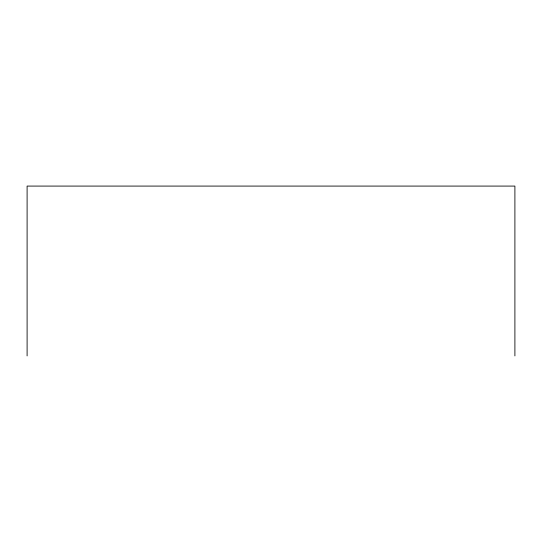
<?xml version="1.0" encoding="UTF-8"?>
<svg xmlns="http://www.w3.org/2000/svg" width="542" height="542" viewBox="0 0 542 542"><rect width="100%" height="100%" fill="white"/><g stroke="black" fill="none" stroke-linecap="round" stroke-linejoin="round"><path stroke-width="0.81" d="M514.9 355.918L514.9 186.082L27.1 186.082L27.1 355.918"/></g></svg>
